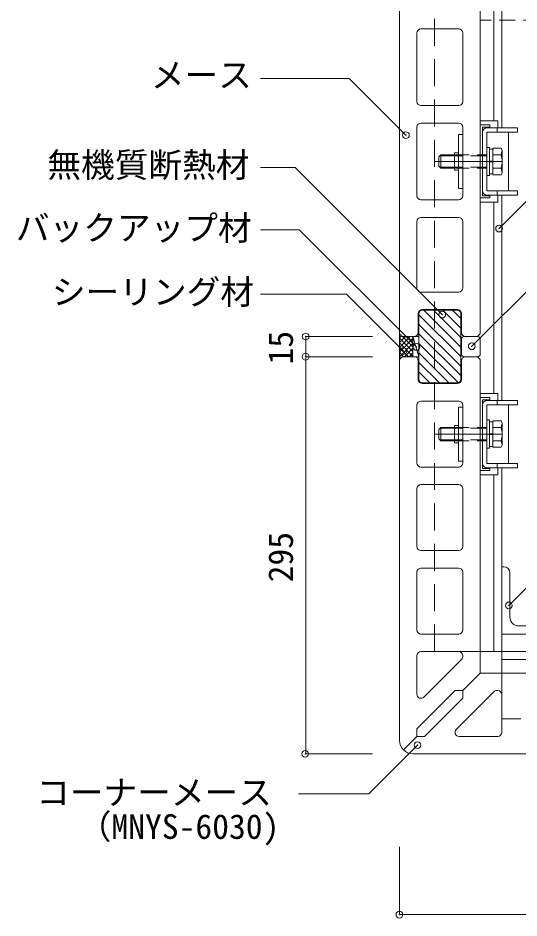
# Model space of a CAD drawing. Units: millimetres, scale not verified. Extents: x -1943 to 2018, y -1427 to 1381.
# Drawn here: x -214 to 158, y 210 to 878 of the extents above; entities that cross this region are included whole.
import ezdxf
from ezdxf.enums import TextEntityAlignment as Align

# ---------------------------------------------------------------- set-up
doc = ezdxf.new("R2010")
doc.units = ezdxf.units.MM
doc.header["$LTSCALE"] = 10
doc.header["$PDMODE"] = 32
doc.header["$PDSIZE"] = 5
for name, pattern in [('CHAIN1', [8, 5, -1, 1, -1]), ('DASHED1', [1.8, 1.2, -0.6]), ('DASHED2', [3, 2, -1])]:
    doc.linetypes.add(name, pattern=pattern)
doc.layers.add('0-B_図面情報', color=7, linetype='Continuous', lineweight=18)
doc.styles.add('ＭＳ ゴシック', font='')
doc.styles.get('ＭＳ ゴシック').set_extended_font_data('MS Gothic')

msp = doc.modelspace()

# ---------------------------------------------------------------- linework, layer by layer
at = {"layer": '0-B_図面情報', "color": 2}
for p, q in [((68.88, 643.9), (68.88, 1051.9)), ((128.89, 643.9), (128.89, 1051.9)), ((112.88, 870.4), (84.88, 870.4)), ((81.89, 867.4), (81.89, 816.4)), ((115.88, 867.4), (115.88, 816.4)), ((84.88, 813.4), (112.88, 813.4)), ((81.89, 797.4), (81.89, 746.4)), ((112.88, 800.4), (84.88, 800.4)), ((115.88, 797.4), (115.88, 746.4)), ((128.88, 802.15), (128.88, 741.65)), ((141.88, 802.15), (128.88, 802.15)), ((128.88, 799), (128.88, 744.8)), ((135.88, 799), (128.88, 799)), ((130.48, 797.4), (130.48, 746.4)), ((135.88, 797.4), (130.48, 797.4)), ((133.68, 796.9), (156.48, 796.9)), ((135.88, 799), (135.88, 797.4)), ((141.48, 793.7), (141.48, 796.9)), ((141.88, 802.15), (141.88, 796.9)), ((156.48, 793.7), (156.48, 796.9)), ((115.88, 791.9), (112.68, 791.9)), ((112.68, 751.9), (112.68, 791.9)), ((115.88, 751.9), (115.88, 791.9)), ((130.48, 793.7), (130.48, 750.1)), ((133.68, 750.1), (133.68, 793.7)), ((156.48, 793.7), (133.68, 793.7)), ((149.88, 793.7), (149.88, 750.1)), ((135.69, 782.4), (133.68, 782.4)), ((133.68, 782.4), (133.68, 761.41)), ((135.69, 782.4), (135.69, 761.41)), ((98.19, 775.4), (99.69, 776.9)), ((109.68, 776.2), (98.99, 776.2)), ((99.69, 776.9), (99.69, 766.91)), ((99.69, 776.9), (109.68, 776.9)), ((109.68, 765.4), (109.68, 778.4)), ((112.68, 778.4), (109.68, 778.4)), ((138.18, 781.1), (135.69, 781.1)), ((138.18, 781.72), (138.18, 762.09)), ((138.18, 781.1), (138.18, 762.71)), ((144.36, 776.81), (138.18, 776.81)), ((144.36, 776.81), (145.19, 780.15)), ((145.19, 780.15), (145.19, 763.66)), ((98.19, 775.4), (98.19, 768.41)), ((138.18, 772.1), (135.69, 772.1)), ((138.18, 771.7), (135.69, 771.7)), ((98.19, 768.41), (99.69, 766.91)), ((109.68, 767.61), (98.99, 767.61)), ((99.69, 766.91), (109.68, 766.91)), ((112.68, 765.4), (109.68, 765.4)), ((138.18, 762.71), (135.69, 762.71)), ((144.36, 767), (138.18, 767)), ((144.28, 762.09), (138.18, 762.09)), ((145.19, 763.66), (144.28, 762.09)), ((144.36, 767), (145.19, 763.66)), ((135.69, 761.41), (133.68, 761.41)), ((115.88, 751.9), (112.68, 751.9)), ((156.48, 750.1), (133.68, 750.1)), ((141.48, 746.9), (141.48, 750.1)), ((156.48, 746.9), (156.48, 750.1)), ((84.88, 743.4), (112.88, 743.4)), ((135.88, 744.8), (128.88, 744.8)), ((135.88, 746.4), (130.48, 746.4)), ((133.68, 746.9), (156.48, 746.9)), ((135.88, 746.4), (135.88, 744.8)), ((141.88, 746.9), (141.88, 741.65)), ((141.88, 741.65), (128.88, 741.65)), ((112.88, 730.4), (84.88, 730.4)), ((81.89, 727.4), (81.89, 677.9)), ((115.88, 727.4), (115.88, 677.9)), ((84.88, 674.9), (112.88, 674.9)), ((85.88, 661.9), (111.88, 661.9)), ((82.88, 644.9), (82.88, 658.9)), ((114.88, 644.9), (114.88, 658.9)), ((70.89, 641.9), (68.88, 643.9)), ((70.89, 641.9), (79.89, 641.9)), ((126.89, 641.9), (117.89, 641.9)), ((128.89, 643.9), (126.89, 641.9)), ((70.89, 626.9), (68.88, 624.9)), ((68.88, 341.9), (68.88, 624.9)), ((70.89, 626.9), (79.89, 626.9)), ((82.88, 623.9), (82.88, 609.9)), ((114.88, 623.9), (114.88, 609.9)), ((126.89, 626.9), (117.89, 626.9)), ((126.89, 626.9), (128.88, 624.9)), ((128.88, 624.9), (128.88, 391.9)), ((84.45, 607.4), (83.38, 608.47)), ((85.88, 606.9), (111.88, 606.9)), ((128.88, 599.65), (128.88, 539.15)), ((141.88, 599.65), (128.88, 599.65)), ((128.88, 596.5), (128.88, 542.3)), ((135.88, 596.5), (128.88, 596.5)), ((135.88, 596.5), (135.88, 594.9)), ((141.88, 599.65), (141.88, 594.4)), ((81.89, 590.9), (81.89, 547.9)), ((112.88, 593.9), (84.88, 593.9)), ((115.88, 589.4), (112.68, 589.4)), ((112.68, 549.4), (112.68, 589.4)), ((115.88, 590.9), (115.88, 547.9)), ((115.88, 549.4), (115.88, 589.4)), ((130.48, 594.9), (130.48, 543.9)), ((135.88, 594.9), (130.48, 594.9)), ((130.48, 591.2), (130.48, 547.6)), ((133.68, 594.4), (156.48, 594.4)), ((133.68, 547.6), (133.68, 591.2)), ((156.48, 591.2), (133.68, 591.2)), ((141.48, 591.2), (141.48, 594.4)), ((149.88, 591.2), (149.88, 547.6)), ((156.48, 591.2), (156.48, 594.4)), ((109.68, 562.9), (109.68, 575.9)), ((112.68, 575.9), (109.68, 575.9)), ((135.69, 579.9), (133.68, 579.9)), ((133.68, 579.9), (133.68, 558.91)), ((135.69, 579.9), (135.69, 558.91)), ((138.18, 578.6), (135.69, 578.6)), ((138.18, 579.22), (138.18, 559.59)), ((138.18, 578.6), (138.18, 560.21)), ((144.36, 574.31), (145.19, 577.65)), ((145.19, 577.65), (145.19, 561.16)), ((98.19, 572.9), (99.69, 574.4)), ((98.19, 572.9), (98.19, 565.91)), ((109.68, 573.7), (98.99, 573.7)), ((99.69, 574.4), (99.69, 564.41)), ((99.69, 574.4), (109.68, 574.4)), ((138.18, 569.6), (135.69, 569.6)), ((138.18, 569.2), (135.69, 569.2)), ((144.36, 574.31), (138.18, 574.31)), ((98.19, 565.91), (99.69, 564.41)), ((109.68, 565.11), (98.99, 565.11)), ((99.69, 564.41), (109.68, 564.41)), ((112.68, 562.9), (109.68, 562.9)), ((144.36, 564.5), (138.18, 564.5)), ((144.36, 564.5), (145.19, 561.16)), ((135.69, 558.91), (133.68, 558.91)), ((138.18, 560.21), (135.69, 560.21)), ((144.28, 559.59), (138.18, 559.59)), ((145.19, 561.16), (144.28, 559.59)), ((115.88, 549.4), (112.68, 549.4)), ((84.88, 544.9), (112.88, 544.9)), ((135.88, 542.3), (128.88, 542.3)), ((135.88, 543.9), (130.48, 543.9)), ((156.48, 547.6), (133.68, 547.6)), ((133.68, 544.4), (156.48, 544.4)), ((135.88, 543.9), (135.88, 542.3)), ((141.48, 544.4), (141.48, 547.6)), ((141.88, 544.4), (141.88, 539.15)), ((156.48, 544.4), (156.48, 547.6)), ((141.88, 539.15), (128.88, 539.15)), ((81.89, 528.9), (81.89, 485.9)), ((112.88, 531.9), (84.88, 531.9)), ((115.88, 485.9), (115.88, 528.9)), ((112.88, 482.9), (84.88, 482.9)), ((84.88, 469.9), (112.88, 469.9)), ((81.89, 466.9), (81.89, 423.9)), ((115.88, 466.9), (115.88, 423.9)), ((84.88, 420.9), (112.88, 420.9)), ((84.88, 407.9), (112.88, 407.9)), ((81.89, 376.15), (81.89, 404.9)), ((115, 402.03), (87, 374.03)), ((115.88, 404.15), (115.88, 404.9)), ((115.88, 378.9), (128.88, 391.9)), ((361.89, 391.9), (128.88, 391.9)), ((81.89, 350.52), (110.27, 378.9)), ((115.88, 378.9), (110.27, 378.9)), ((111.01, 350.03), (139.01, 378.03)), ((115.88, 378.9), (115.88, 373.29)), ((141.13, 378.9), (141.88, 378.9)), ((144.88, 347.9), (144.88, 375.9)), ((87.5, 344.9), (115.88, 373.29)), ((81.89, 350.52), (81.89, 344.9)), ((71.81, 334.83), (81.89, 344.9)), ((87.5, 344.9), (81.89, 344.9)), ((141.88, 344.9), (113.13, 344.9)), ((78.88, 331.9), (361.89, 331.9))]:
    msp.add_line(p, q, dxfattribs=at)
at = {"layer": '0-B_図面情報', "color": 3, "linetype": 'DASHED2'}
for p, q in [((94.88, 407.9), (94.88, 1051.9)), ((128.88, 407.9), (94.73, 407.9)), ((144.88, 391.9), (144.88, 357.9)), ((788.88, 357.9), (144.88, 357.9))]:
    msp.add_line(p, q, dxfattribs=at)
at = {"layer": '0-B_図面情報', "color": 3}
for p, q in [((138.89, 802.15), (138.89, 1051.9)), ((144.88, 796.9), (144.88, 1051.9)), ((144.88, 594.4), (144.88, 746.9)), ((138.89, 599.65), (138.89, 741.65)), ((144.88, 407.9), (144.88, 544.4)), ((138.89, 407.9), (138.89, 539.15)), ((146.38, 470.9), (144.88, 470.9)), ((150.88, 433.4), (150.88, 466.4)), ((157.38, 426.9), (190.38, 426.9)), ((194.89, 420.9), (144.88, 420.9)), ((144.88, 407.9), (128.88, 407.9)), ((281.39, 407.9), (144.88, 407.9)), ((144.88, 407.9), (144.88, 391.9)), ((276.13, 401.9), (144.88, 401.9))]:
    msp.add_line(p, q, dxfattribs=at)
at = {"layer": '0-B_図面情報', "linetype": 'DASHED1'}
msp.add_line((190.88, 876.9), (128.89, 876.9), dxfattribs=at)
at = {"layer": '0-B_図面情報'}
for p, q in [((31.6, 833.62), (-34.29, 833.62)), ((74, 791.21), (31.6, 833.62)), ((-8.57, 767.4), (-34.29, 767.4)), ((100.68, 658.16), (-8.57, 767.4)), ((-5.51, 721.15), (-34.29, 721.15)), ((81.48, 634.16), (-5.51, 721.15)), ((122.58, 634.66), (199.56, 711.64)), ((29.65, 673.29), (-34.29, 673.29)), ((72.06, 630.88), (29.65, 673.29)), ((83.38, 658.9), (83.38, 609.9)), ((83.38, 657.96), (114.39, 626.96)), ((85.88, 661.4), (111.88, 661.4)), ((114.39, 634.04), (87.02, 661.4)), ((94.09, 661.4), (114.39, 641.11)), ((114.39, 648.18), (101.16, 661.4)), ((108.23, 661.4), (114.39, 655.25)), ((114.39, 609.9), (114.39, 658.9)), ((114.39, 619.89), (83.38, 650.89)), ((48.9, 641.91), (-0.7, 641.91)), ((68.88, 643.9), (68.88, 624.9)), ((70.89, 641.9), (68.88, 643.9)), ((78.88, 641.9), (70.89, 641.9)), ((78.88, 641.9), (83.38, 641.9)), ((78.88, 641.9), (78.88, 626.9)), ((78.88, 641.9), (83.38, 626.9)), ((83.38, 643.82), (114.39, 612.82)), ((116.89, 641.9), (126.89, 641.9)), ((112.73, 607.4), (83.38, 636.75)), ((114.89, 628.9), (114.89, 639.9)), ((128.89, 628.9), (128.89, 639.9)), ((83.38, 629.68), (105.66, 607.4)), ((-0.7, 626.91), (-0.7, 331.9)), ((78.88, 626.9), (83.38, 626.9)), ((98.59, 607.4), (83.38, 622.61)), ((116.89, 626.9), (126.89, 626.9)), ((83.38, 615.54), (91.52, 607.4)), ((85.88, 607.4), (111.88, 607.4)), ((82.33, 338.4), (46.05, 302.13)), ((48.9, 331.9), (-1.07, 331.9)), ((46.05, 302.13), (-5.93, 302.13)), ((68.88, 262.91), (68.88, 212.48)), ((363.88, 212.48), (68.88, 212.48))]:
    msp.add_line(p, q, dxfattribs=at)
at = {"layer": '0-B_図面情報', "color": 2, "linetype": 'DASHED1'}
for p, q in [((108.68, 776.9), (133.68, 776.9)), ((133.68, 776.2), (108.68, 776.2)), ((133.68, 767.61), (108.68, 767.61)), ((108.68, 766.91), (133.68, 766.91)), ((108.68, 574.4), (133.68, 574.4)), ((133.68, 573.7), (108.68, 573.7)), ((133.68, 565.11), (108.68, 565.11)), ((108.68, 564.41), (133.68, 564.41))]:
    msp.add_line(p, q, dxfattribs=at)
at = {"layer": '0-B_図面情報', "color": 2, "linetype": 'CHAIN1'}
for p, q in [((94.69, 771.9), (149.94, 771.9)), ((94.69, 569.4), (149.94, 569.4))]:
    msp.add_line(p, q, dxfattribs=at)
at = {"layer": '0-B_図面情報', "color": 4}
for p, q in [((70.38, 642.41), (68.88, 640.91)), ((73.41, 641.9), (68.88, 637.38)), ((76.95, 641.9), (68.88, 633.84)), ((78.88, 634.18), (71.16, 641.9)), ((78.88, 637.72), (74.7, 641.9)), ((78.88, 641.25), (78.23, 641.9)), ((78.88, 630.65), (68.88, 640.64)), ((78.88, 640.3), (68.88, 630.3)), ((78.88, 627.11), (68.88, 637.11)), ((78.88, 636.77), (68.88, 626.77)), ((75.56, 626.9), (68.88, 633.57)), ((72.02, 626.9), (68.88, 630.04)), ((78.88, 633.23), (72.56, 626.9)), ((78.88, 629.7), (76.09, 626.9)), ((69.68, 625.7), (68.88, 626.5))]:
    msp.add_line(p, q, dxfattribs=at)
at = {"layer": '0-B_図面情報'}
for points in [[(142.84, 722.05), (232.71, 811.92), (258.69, 811.92)], [(48.9, 626.91), (-0.7, 626.91), (-0.7, 641.91)], [(68.88, 624.9), (70.89, 626.9), (78.88, 626.9)], [(150.05, 442.15), (300.52, 592.62), (336.66, 592.62)]]:
    msp.add_lwpolyline(points, dxfattribs=at)
at = {"layer": '0-B_図面情報', "color": 2}
for points in [[(145.19, 780.15), (144.28, 781.72), (138.18, 781.72)], [(145.19, 577.65), (144.28, 579.22), (138.18, 579.22)]]:
    msp.add_lwpolyline(points, dxfattribs=at)
for centre, radius, start, end in [((84.88, 867.4), 3, 90, 180), ((112.88, 867.4), 3, 0, 90), ((84.88, 816.4), 3, 180, 270), ((112.88, 816.4), 3, 270, 0), ((84.88, 797.4), 3, 90, 180), ((112.88, 797.4), 3, 0, 90), ((133.68, 793.7), 3.2, 90, 180), ((130.19, 771.9), 15, 340.90288, 19.09647), ((133.68, 750.1), 3.2, 180, 270), ((84.88, 746.4), 3, 180, 270), ((112.88, 746.4), 3, 270, 0), ((84.88, 727.4), 3, 90, 180), ((112.88, 727.4), 3, 0, 90), ((84.88, 677.9), 3, 180, 270), ((112.88, 677.9), 3, 270, 0), ((85.88, 658.9), 3, 90, 180), ((111.88, 658.9), 3, 0, 90), ((79.89, 644.9), 3, 270, 0), ((117.89, 644.9), 3, 180, 270), ((79.89, 623.9), 3, 0, 90), ((117.89, 623.9), 3, 90, 180), ((85.88, 609.9), 3, 180, 270), ((111.88, 609.9), 3, 270, 0), ((84.88, 590.9), 3, 90, 180), ((112.88, 590.9), 3, 0, 90), ((133.68, 591.2), 3.2, 90, 180), ((130.19, 569.4), 15, 340.90288, 19.09647), ((84.88, 547.9), 3, 180, 270), ((112.88, 547.9), 3, 270, 0), ((133.68, 547.6), 3.2, 180, 270), ((84.88, 528.9), 3, 90, 180), ((112.88, 528.9), 3, 0, 90), ((84.88, 485.9), 3, 180, 270), ((112.88, 485.9), 3, 270, 0), ((84.88, 466.9), 3, 90, 180), ((112.88, 466.9), 3, 0, 90), ((84.88, 423.9), 3, 180, 270), ((112.88, 423.9), 3, 270, 0), ((84.88, 404.9), 3, 90, 180), ((112.88, 404.9), 3, 0, 90), ((112.88, 404.15), 3, 315, 0), ((84.88, 376.15), 3, 180, 315.00002), ((141.13, 375.9), 3, 90.00002, 135.00002), ((141.88, 375.9), 3, 0, 90), ((113.13, 347.9), 3, 135, 270), ((141.88, 347.9), 3, 270, 0), ((78.88, 341.9), 10, 180, 270)]:
    msp.add_arc(centre, radius, start, end, dxfattribs=at)
at = {"layer": '0-B_図面情報'}
for centre, radius, start, end in [((85.88, 658.9), 2.5, 90, 180), ((111.88, 658.9), 2.5, 0, 90), ((116.89, 639.9), 2, 90, 180), ((126.89, 639.9), 2, 0, 90), ((116.89, 628.9), 2, 180, 270), ((126.89, 628.9), 2, 270, 0), ((85.88, 609.9), 2.5, 180, 270), ((111.88, 609.9), 2.5, 270, 0)]:
    msp.add_arc(centre, radius, start, end, dxfattribs=at)
at = {"layer": '0-B_図面情報', "color": 3}
for centre, radius, start, end in [((146.38, 466.4), 4.5, 0, 90), ((157.38, 433.4), 6.5, 180, 270)]:
    msp.add_arc(centre, radius, start, end, dxfattribs=at)
at = {"layer": '0-B_図面情報'}
for p in [(73.73, 791.48), (142.84, 722.05), (100.68, 658.16), (-0.7, 641.91), (81.48, 634.16), (122.58, 634.66), (-0.7, 626.91), (71.79, 631.15), (150.05, 442.15), (-1.07, 331.9), (82.33, 338.4), (68.88, 212.48)]:
    msp.add_point(p, dxfattribs=at)

# ---------------------------------------------------------------- texts
at = {"layer": '0-B_図面情報', "style": 'ＭＳ ゴシック'}
for s, p in [('メース', (-115.67, 821.45)), ('無機質断熱材', (-192.46, 754.67)), ('バックアップ材', (-215.84, 707.93)), ('シーリング材', (-189.13, 660.35)), ('コーナーメース', (-200.75, 288.61)), ('（MNYS-6030)', (-169.9, 263.24))]:
    msp.add_text(s, height=18.33, dxfattribs=at).set_placement(p, align=Align.BOTTOM_LEFT)
for s, p in [('15', (-4.65, 621.13)), ('295', (-4.64, 459.28))]:
    msp.add_text(s, height=18.33, rotation=90, dxfattribs=at).set_placement(p, align=Align.BOTTOM_LEFT)

doc.saveas('drawing.dxf')
